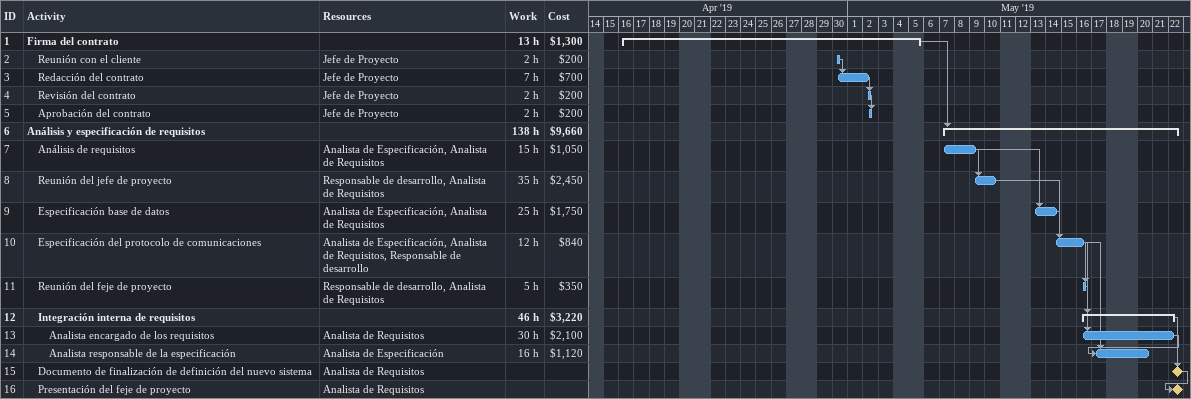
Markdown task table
| ID | Level | Task | Start | Finish | Predecessors | Resources | Work (h) | Cost ($) |
|---|---|---|---|---|---|---|---|---|
| 1 | 1 | **Firma del contrato** | 2019-04-16 | 2019-05-05 |  |  | 13 | 1300 |
| 2 | 2 | Reunión con el cliente | 2019-04-30 | 2019-04-30 |  | Jefe de Proyecto | 2 | 200 |
| 3 | 2 | Redacción del contrato | 2019-04-30 | 2019-05-02 | 2 | Jefe de Proyecto | 7 | 700 |
| 4 | 2 | Revisión del contrato | 2019-05-02 | 2019-05-02 | 3 | Jefe de Proyecto | 2 | 200 |
| 5 | 2 | Aprobación del contrato | 2019-05-02 | 2019-05-02 | 4 | Jefe de Proyecto | 2 | 200 |
| 6 | 1 | **Análisis y especificación de requisitos** | 2019-05-07 | 2019-05-22 | 1 |  | 138 | 9660 |
| 7 | 2 | Análisis de requisitos | 2019-05-07 | 2019-05-09 |  | Analista de Especificación, Analista de Requisitos | 15 | 1050 |
| 8 | 2 | Reunión del jefe de proyecto | 2019-05-09 | 2019-05-10 | 7 | Responsable de desarrollo, Analista de Requisitos | 35 | 2450 |
| 9 | 2 | Especificación base de datos | 2019-05-13 | 2019-05-14 | 7, 8 | Analista de Especificación, Analista de Requisitos | 25 | 1750 |
| 10 | 2 | Especificación del protocolo de comunicaciones | 2019-05-14 | 2019-05-16 | 8, 9 | Analista de Especificación, Analista de Requisitos, Responsable de desarrollo | 12 | 840 |
| 11 | 2 | Reunión del feje de proyecto | 2019-05-16 | 2019-05-16 | 10 | Responsable de desarrollo, Analista de Requisitos | 5 | 350 |
| 12 | 2 | **Integración interna de requisitos** | 2019-05-16 | 2019-05-22 | 10, 11 |  | 46 | 3220 |
| 13 | 3 | Analista encargado de los requisitos | 2019-05-16 | 2019-05-22 | 10 | Analista de Requisitos | 30 | 2100 |
| 14 | 3 | Analista responsable de la especificación | 2019-05-17 | 2019-05-20 | 10, 13 | Analista de Especificación | 16 | 1120 |
| 15 | 2 | Documento de finalización de definición del nuevo sistema (milestone) | 2019-05-22 | 2019-05-22 | 12 | Analista de Requisitos |  |  |
| 16 | 2 | Presentación del feje de proyecto (milestone) | 2019-05-22 | 2019-05-22 | 15 | Analista de Requisitos |  |  |
